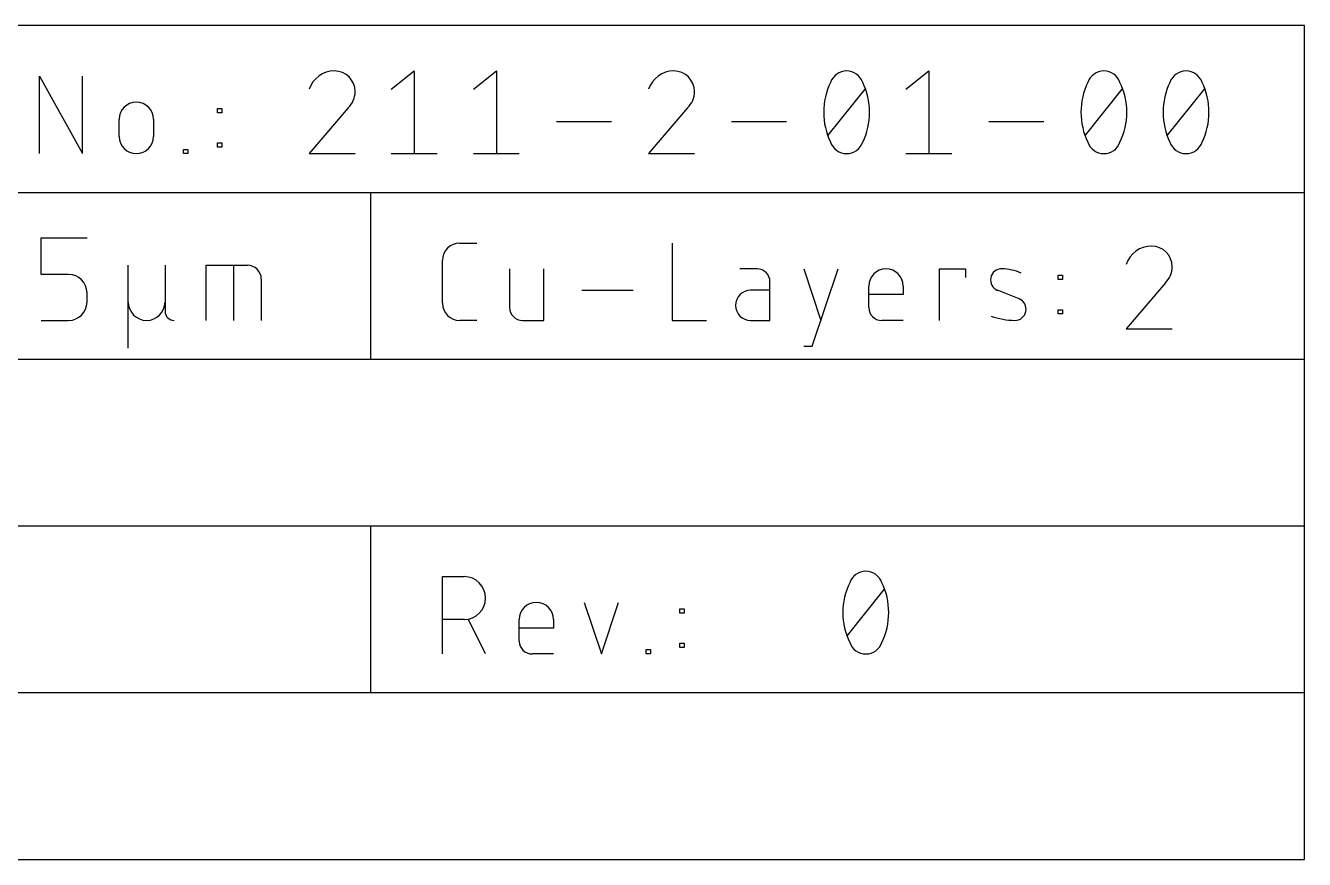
# Model space of a CAD drawing. Extents: x -7.4 to 54.6, y -11.6 to 44.
# Drawn here: x 30.26 to 54.61, y 28.1 to 43.97 of the extents above; entities that cross this region are included whole.
import ezdxf

# ---------------------------------------------------------------- set-up
doc = ezdxf.new("R2010")
doc.units = 0
doc.layers.add('48', color=213, linetype='CONTINUOUS')

msp = doc.modelspace()

# ---------------------------------------------------------------- linework, layer by layer
at = {"layer": '48'}
for p, q in [((54.61, 43.9738), (22.86, 43.9738)), ((54.61, 40.7988), (54.61, 43.9738)), ((37.2247, 42.7602), (37.6622, 43.1102)), ((37.6622, 43.1102), (37.6622, 41.5354)), ((38.7878, 42.7602), (39.2253, 43.1102)), ((39.2253, 43.1102), (39.2253, 41.5354)), ((47.0203, 42.7602), (47.4578, 43.1102)), ((47.4578, 43.1102), (47.4578, 41.5354)), ((30.5248, 41.5354), (30.5248, 43.0085)), ((30.5248, 43.0085), (31.3432, 41.5354)), ((31.3432, 41.5354), (31.3432, 43.0085)), ((45.5447, 41.8853), (46.2446, 42.7602)), ((50.4425, 41.8853), (51.1424, 42.7602)), ((52.0056, 41.8853), (52.7055, 42.7602)), ((33.9158, 42.3129), (33.9158, 42.3947)), ((33.9158, 42.3947), (33.9976, 42.3947)), ((33.9976, 42.3947), (33.9976, 42.3129)), ((36.4053, 42.4102), (35.6616, 41.5354)), ((42.8662, 42.4102), (42.1225, 41.5354)), ((32.0436, 41.8627), (32.0436, 42.1901)), ((32.6984, 42.1901), (32.6984, 41.8627)), ((33.9976, 42.3129), (33.9158, 42.3129)), ((40.3677, 42.1478), (41.4176, 42.1478)), ((43.7024, 42.1478), (44.7522, 42.1478)), ((48.6001, 42.1478), (49.65, 42.1478)), ((33.9158, 41.6581), (33.9158, 41.74)), ((33.9158, 41.74), (33.9976, 41.74)), ((33.9976, 41.6581), (33.9158, 41.6581)), ((33.9976, 41.74), (33.9976, 41.6581)), ((33.2716, 41.5354), (33.2716, 41.6172)), ((33.2716, 41.6172), (33.3534, 41.6172)), ((33.3534, 41.5354), (33.2716, 41.5354)), ((33.3534, 41.6172), (33.3534, 41.5354)), ((35.6616, 41.5354), (36.5365, 41.5354)), ((37.2247, 41.5354), (38.0996, 41.5354)), ((38.7878, 41.5354), (39.6627, 41.5354)), ((42.1225, 41.5354), (42.9974, 41.5354)), ((47.0203, 41.5354), (47.8952, 41.5354)), ((22.86, 40.7988), (36.83, 40.7988)), ((36.83, 40.7988), (54.61, 40.7988)), ((36.83, 40.7988), (36.83, 37.6238)), ((54.61, 37.6238), (54.61, 40.7988)), ((30.5572, 39.2352), (30.5572, 39.9352)), ((30.5572, 39.9352), (31.4321, 39.9352)), ((38.529, 39.8336), (38.8564, 39.8336)), ((42.5708, 39.8336), (42.5708, 38.3604)), ((38.2016, 38.6877), (38.2016, 39.5062)), ((31.0822, 39.2352), (30.5572, 39.2352)), ((32.2173, 37.8354), (32.2173, 39.4102)), ((32.9172, 39.4102), (32.9172, 38.7103)), ((33.7002, 38.3604), (33.7002, 39.4102)), ((33.7002, 39.4102), (34.4876, 39.4102)), ((34.2251, 38.3604), (34.2251, 39.4102)), ((39.4777, 39.3425), (39.4777, 38.6059)), ((40.1324, 38.3604), (40.1324, 39.3425)), ((44.1889, 39.3425), (43.8615, 39.3425)), ((45.0771, 39.3425), (45.4045, 38.3604)), ((45.2408, 37.8693), (45.7319, 39.3425)), ((47.6643, 38.3604), (47.6643, 39.3425)), ((47.6643, 39.3425), (48.1553, 39.3425)), ((48.1553, 39.3425), (48.1553, 39.1788)), ((49.9224, 39.1379), (49.9224, 39.2197)), ((49.9224, 39.2197), (50.0043, 39.2197)), ((50.0043, 39.2197), (50.0043, 39.1379)), ((34.7501, 39.1478), (34.7501, 38.3604)), ((44.4344, 38.3604), (44.4344, 39.0969)), ((46.3159, 38.6059), (46.3159, 39.0151)), ((46.9707, 39.0151), (46.9707, 38.8514)), ((50.0043, 39.1379), (49.9224, 39.1379)), ((51.9628, 39.0765), (51.2191, 38.2016)), ((31.4321, 38.7103), (31.4321, 38.8853)), ((40.8501, 38.9333), (41.8322, 38.9333)), ((44.4344, 38.9333), (44.0661, 38.9333)), ((46.9707, 38.8514), (46.3159, 38.8514)), ((49.1769, 38.7696), (48.7677, 38.9333)), ((32.9172, 38.7103), (32.9172, 38.5353)), ((49.9224, 38.4831), (49.9224, 38.565)), ((49.9224, 38.565), (50.0043, 38.565)), ((50.0043, 38.4831), (49.9224, 38.4831)), ((50.0043, 38.565), (50.0043, 38.4831)), ((30.5572, 38.3604), (31.0822, 38.3604)), ((38.8564, 38.3604), (38.529, 38.3604)), ((39.7232, 38.3604), (40.1324, 38.3604)), ((42.5708, 38.3604), (43.2256, 38.3604)), ((44.0661, 38.3604), (44.4344, 38.3604)), ((46.9707, 38.3604), (46.5615, 38.3604)), ((51.2191, 38.2016), (52.094, 38.2016)), ((45.0771, 37.8693), (45.2408, 37.8693)), ((22.86, 37.6238), (36.83, 37.6238)), ((36.83, 37.6238), (54.61, 37.6238)), ((54.61, 34.4488), (54.61, 37.6238)), ((0, 34.4488), (36.83, 34.4488)), ((36.83, 34.4488), (54.61, 34.4488)), ((36.83, 34.4488), (36.83, 31.2738)), ((54.61, 31.2738), (54.61, 34.4488)), ((38.2016, 32.0104), (38.2016, 33.4836)), ((38.2016, 33.4836), (38.6108, 33.4836)), ((45.9091, 32.3603), (46.609, 33.2352)), ((40.8984, 32.9925), (41.2258, 32.0104)), ((41.2258, 32.0104), (41.5532, 32.9925)), ((42.721, 32.7879), (42.721, 32.8697)), ((42.721, 32.8697), (42.8028, 32.8697)), ((42.8028, 32.8697), (42.8028, 32.7879)), ((38.6108, 32.6651), (38.2016, 32.6651)), ((39.02, 32.0104), (38.6927, 32.6651)), ((39.6596, 32.2559), (39.6596, 32.6651)), ((40.3143, 32.6651), (40.3143, 32.5014)), ((42.8028, 32.7879), (42.721, 32.7879)), ((40.3143, 32.5014), (39.6596, 32.5014)), ((42.721, 32.1331), (42.721, 32.215)), ((42.721, 32.215), (42.8028, 32.215)), ((42.8028, 32.215), (42.8028, 32.1331)), ((40.3143, 32.0104), (39.9051, 32.0104)), ((42.0768, 32.0104), (42.0768, 32.0922)), ((42.0768, 32.0922), (42.1586, 32.0922)), ((42.1586, 32.0104), (42.0768, 32.0104)), ((42.1586, 32.0922), (42.1586, 32.0104)), ((42.8028, 32.1331), (42.721, 32.1331)), ((0, 31.2738), (36.83, 31.2738)), ((36.83, 31.2738), (54.61, 31.2738)), ((54.61, 28.0988), (54.61, 31.2738)), ((0, 28.0988), (54.61, 28.0988))]:
    msp.add_line(p, q, dxfattribs=at)
for centre, radius, start, end in [((36.1428, 42.6044), 0.5058, 90, 162.055), ((36.1428, 42.7165), 0.3937, 0, 90), ((42.6037, 42.6044), 0.5058, 90, 162.055), ((42.6037, 42.7165), 0.3937, 0, 90), ((45.8946, 42.7864), 0.3237, 90, 161.0758), ((45.8946, 42.7864), 0.3237, 18.9235, 90.0002), ((50.7924, 42.7864), 0.3237, 90, 161.0758), ((50.7924, 42.7864), 0.3237, 18.9235, 90.0002), ((52.3555, 42.7864), 0.3237, 90, 161.0758), ((52.3555, 42.7864), 0.3237, 18.9235, 90.0002), ((46.7549, 42.3227), 1.2978, 154.0111, 180), ((45.0343, 42.3227), 1.2977, 0, 25.9895), ((51.6527, 42.3227), 1.2978, 154.0111, 180), ((49.9321, 42.3227), 1.2977, 0, 25.9895), ((53.2159, 42.3227), 1.2978, 154.0111, 180), ((51.4953, 42.3227), 1.2977, 0, 25.9895), ((36.1136, 42.7165), 0.4229, 313.6028, 359.9999), ((42.5745, 42.7165), 0.4229, 313.6028, 359.9999), ((32.371, 42.1901), 0.3274, 0, 180), ((46.755, 42.3227), 1.2978, 180.0001, 205.9888), ((45.0343, 42.3228), 1.2978, 334.0107, 359.9999), ((51.6528, 42.3227), 1.2978, 180.0001, 205.9888), ((49.9321, 42.3228), 1.2978, 334.0107, 359.9999), ((53.2159, 42.3227), 1.2978, 180.0001, 205.9888), ((51.4952, 42.3228), 1.2978, 334.0107, 359.9999), ((32.371, 41.8627), 0.3274, 180, 0), ((45.8946, 41.8591), 0.3237, 198.9248, 270.0001), ((45.8946, 41.8591), 0.3237, 270, 341.0761), ((50.7924, 41.8591), 0.3237, 198.9248, 270.0001), ((50.7924, 41.8591), 0.3237, 270, 341.0761), ((52.3555, 41.8591), 0.3237, 198.9248, 270.0001), ((52.3555, 41.8591), 0.3237, 270, 341.0761), ((38.529, 39.5062), 0.3274, 90.0005, 180), ((51.7003, 39.2706), 0.5058, 90, 162.055), ((51.7003, 39.3827), 0.3937, 0, 90), ((31.0822, 38.8853), 0.35, 0, 90), ((34.4876, 39.1478), 0.2625, 0, 90), ((44.1889, 39.0969), 0.2455, 0, 90), ((46.6433, 39.0151), 0.3274, 0, 180), ((48.8465, 39.1303), 0.2122, 89.1816, 248.1986), ((48.8362, 38.4131), 0.9294, 65.761, 89.1816), ((51.6711, 39.3827), 0.4229, 313.6028, 359.9999), ((44.0661, 38.6468), 0.2865, 90, 270), ((49.0981, 38.5725), 0.2122, 269.1816, 68.1989), ((31.0822, 38.7103), 0.35, 270, 359.9995), ((32.5673, 38.7103), 0.35, 180, 0), ((33.0922, 38.5353), 0.175, 180, 270.001), ((38.529, 38.6877), 0.3274, 180, 270), ((39.7232, 38.6059), 0.2455, 180, 270), ((46.5615, 38.6059), 0.2455, 180, 270), ((49.1149, 39.7482), 1.388, 250.2089, 269.1815), ((38.6108, 33.0743), 0.4092, 270, 90), ((47.1194, 32.7978), 1.2978, 154.0111, 180), ((46.259, 33.2614), 0.3237, 90, 161.0758), ((46.259, 33.2614), 0.3237, 18.9235, 90.0002), ((45.3988, 32.7978), 1.2977, 0, 25.9895), ((39.987, 32.6651), 0.3274, 0, 180), ((47.1194, 32.7978), 1.2978, 180.0001, 205.9888), ((45.3987, 32.7978), 1.2978, 334.0107, 359.9999), ((39.9051, 32.2559), 0.2455, 180, 270), ((46.259, 32.3341), 0.3237, 198.9248, 270.0001), ((46.259, 32.3341), 0.3237, 270, 341.0761)]:
    msp.add_arc(centre, radius, start, end, dxfattribs=at)

doc.saveas('drawing.dxf')
